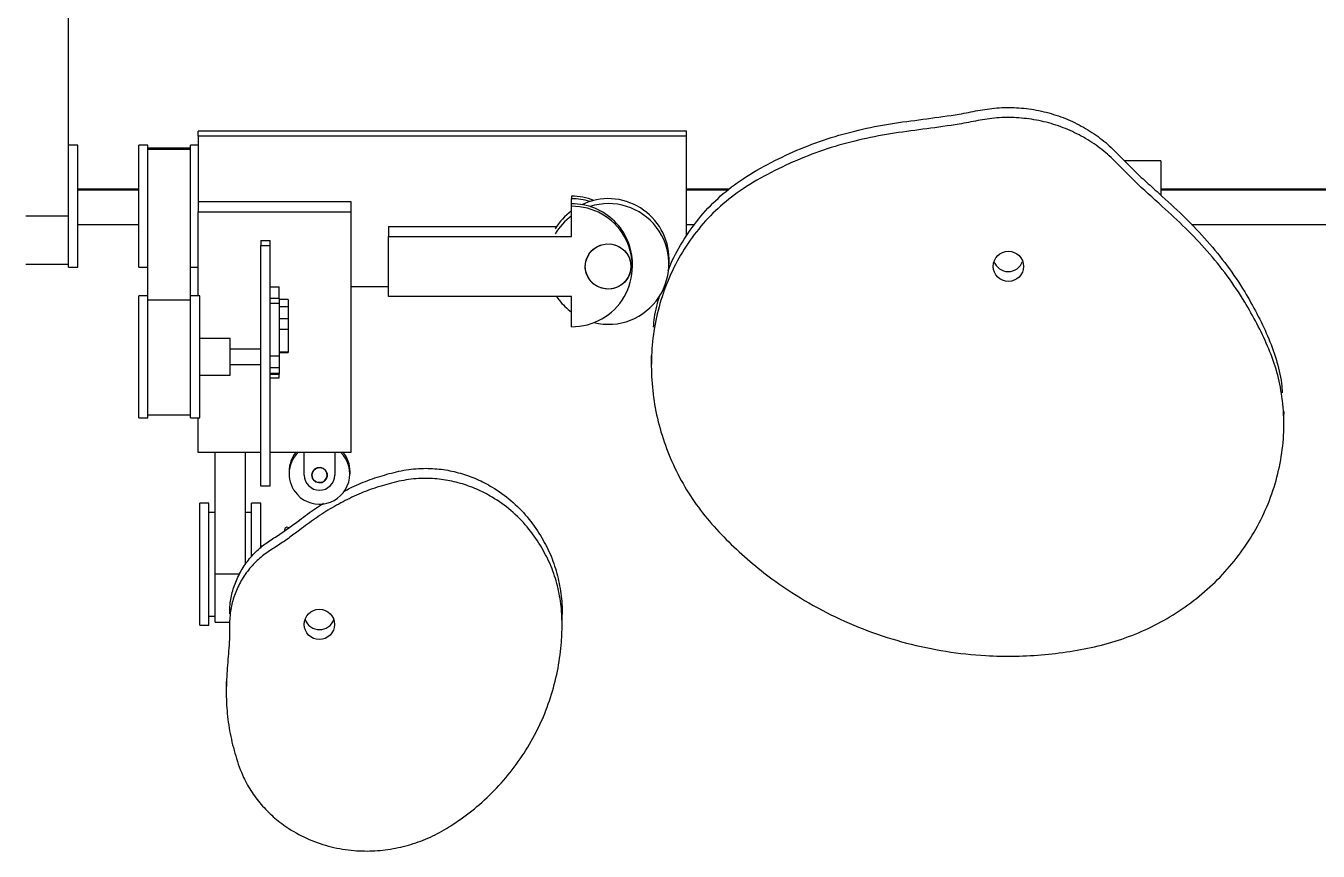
# Model space of a CAD drawing. Header units: millimetres. Extents: x 15 to 415, y 5 to 292.
# Drawn here: x 242.2 to 326.9, y 166 to 220.1 of the extents above; entities that cross this region are included whole.
import ezdxf

# ---------------------------------------------------------------- set-up
doc = ezdxf.new("R2010")
doc.units = ezdxf.units.MM

msp = doc.modelspace()

# ---------------------------------------------------------------- linework, layer by layer
at = {"color": 7, "linetype": 'Continuous', "lineweight": 25}
for p, q in [((244.966, 208.885), (244.966, 230.094)), ((253.466, 212.878), (253.466, 213.207)), ((285.466, 213.207), (253.466, 213.207)), ((285.466, 212.878), (253.466, 212.878)), ((253.466, 212.878), (253.466, 208.579)), ((285.466, 212.878), (285.466, 213.207)), ((285.466, 206.315), (285.466, 212.878)), ((245.566, 212.279), (244.966, 212.279)), ((245.566, 204.397), (245.566, 212.279)), ((250.166, 212.279), (249.566, 212.279)), ((249.566, 212.078), (249.566, 212.279)), ((249.566, 204.279), (249.566, 212.078)), ((250.166, 212.078), (250.166, 212.279)), ((252.966, 212.079), (250.166, 212.079)), ((250.166, 211.822), (250.166, 212.078)), ((250.166, 212.027), (252.966, 212.027)), ((250.166, 202.403), (250.166, 211.822)), ((253.466, 212.279), (252.966, 212.279)), ((252.966, 212.078), (252.966, 212.279)), ((252.966, 211.822), (252.966, 212.078)), ((252.966, 202.403), (252.966, 211.822)), ((316.566, 211.259), (314.181, 211.259)), ((316.566, 211.259), (316.566, 209.019)), ((249.566, 209.403), (245.566, 209.403)), ((249.566, 209.331), (245.566, 209.331)), ((288.303, 209.403), (285.466, 209.403)), ((288.21, 209.331), (285.466, 209.331)), ((341.566, 209.403), (316.566, 209.403)), ((341.566, 209.331), (316.566, 209.331)), ((244.966, 204.397), (244.966, 208.885)), ((253.466, 208.579), (253.466, 207.921)), ((253.466, 208.579), (263.466, 208.579)), ((263.466, 208.579), (263.466, 207.921)), ((277.935, 208.932), (277.935, 208.767)), ((277.935, 208.438), (277.935, 208.767)), ((277.935, 208.274), (277.935, 208.438)), ((242.166, 207.653), (244.966, 207.653)), ((253.466, 207.921), (263.466, 207.921)), ((253.466, 202.403), (253.466, 207.921)), ((263.466, 207.921), (263.466, 192.139)), ((277.935, 206.301), (277.935, 208.274)), ((245.566, 207.079), (249.566, 207.079)), ((265.935, 206.959), (265.935, 206.301)), ((265.935, 206.959), (276.973, 206.959)), ((285.466, 207.079), (286.024, 207.079)), ((318.582, 207.079), (341.566, 207.079)), ((257.566, 206.03), (257.566, 205.701)), ((257.566, 206.03), (258.166, 206.03)), ((258.166, 206.03), (258.166, 205.701)), ((265.935, 206.301), (277.935, 206.301)), ((265.935, 202.356), (265.935, 206.301)), ((257.566, 205.701), (258.166, 205.701)), ((257.566, 189.919), (257.566, 205.701)), ((258.166, 205.701), (258.166, 189.919)), ((242.166, 204.479), (244.966, 204.479)), ((244.966, 204.279), (244.966, 204.397)), ((244.966, 204.279), (245.566, 204.279)), ((245.566, 204.279), (245.566, 204.397)), ((249.566, 204.279), (250.166, 204.279)), ((252.966, 204.279), (253.466, 204.279)), ((281.935, 204.328), (281.935, 204.493)), ((284.335, 204.493), (284.335, 204.822)), ((258.166, 202.989), (258.766, 202.989)), ((258.766, 202.239), (258.766, 202.989)), ((263.466, 203.014), (265.935, 203.014)), ((250.166, 202.403), (249.566, 202.403)), ((249.566, 194.403), (249.566, 202.403)), ((250.166, 194.403), (250.166, 202.403)), ((250.166, 202.151), (252.966, 202.151)), ((253.566, 202.403), (252.966, 202.403)), ((252.966, 194.403), (252.966, 202.403)), ((253.566, 194.403), (253.566, 202.403)), ((258.766, 202.239), (258.166, 202.239)), ((258.766, 201.899), (258.166, 201.899)), ((258.766, 202.239), (258.766, 202.139)), ((259.366, 202.174), (258.766, 202.174)), ((258.766, 202.139), (258.766, 201.689)), ((259.366, 201.689), (258.766, 201.689)), ((258.766, 201.689), (258.766, 201.423)), ((259.366, 202.174), (259.366, 201.689)), ((259.366, 201.689), (259.366, 200.903)), ((277.935, 202.356), (265.935, 202.356)), ((277.13, 202.132), (276.973, 202.356)), ((277.935, 200.383), (277.935, 202.356)), ((258.766, 201.423), (258.766, 198.477)), ((259.366, 200.903), (258.766, 200.903)), ((259.366, 200.903), (259.366, 200.2)), ((259.366, 200.2), (258.766, 200.2)), ((259.366, 200.2), (259.366, 198.709)), ((255.566, 199.603), (253.566, 199.603)), ((255.566, 198.862), (255.566, 199.603)), ((257.566, 198.903), (255.566, 198.903)), ((255.566, 197.203), (255.566, 198.862)), ((258.166, 198.477), (258.766, 198.477)), ((259.366, 198.709), (258.766, 198.709)), ((258.766, 198.698), (259.366, 198.698)), ((258.766, 198.477), (258.766, 197.676)), ((259.366, 198.709), (259.366, 198.698)), ((283.168, 198.496), (283.168, 197.838)), ((255.566, 197.903), (257.566, 197.903)), ((258.766, 197.676), (258.166, 197.676)), ((258.766, 197.676), (258.766, 197.328)), ((253.566, 197.203), (255.566, 197.203)), ((258.166, 197.328), (258.766, 197.328)), ((258.166, 197.269), (258.766, 197.269)), ((258.166, 197.03), (258.766, 197.03)), ((258.766, 197.328), (258.766, 197.269)), ((258.766, 197.03), (258.766, 197.269)), ((249.566, 194.403), (250.166, 194.403)), ((250.166, 194.603), (252.966, 194.603)), ((252.966, 194.403), (253.566, 194.403)), ((253.466, 192.139), (253.466, 194.403)), ((324.633, 194.832), (324.622, 194.641)), ((324.634, 193.982), (324.634, 194.641)), ((257.566, 192.139), (253.466, 192.139)), ((254.566, 184.178), (254.566, 192.139)), ((256.566, 184.82), (256.566, 192.139)), ((263.466, 192.139), (258.166, 192.139)), ((260.417, 190.65), (260.417, 192.139)), ((262.417, 192.139), (262.417, 190.65)), ((259.417, 190.897), (259.417, 190.732)), ((263.417, 190.732), (263.417, 190.897)), ((258.166, 189.919), (257.566, 189.919)), ((254.166, 188.804), (253.566, 188.804)), ((253.566, 183.528), (253.566, 188.804)), ((254.166, 183.528), (254.166, 188.804)), ((254.566, 188.204), (254.166, 188.204)), ((256.966, 188.204), (256.566, 188.204)), ((257.566, 188.804), (256.966, 188.804)), ((256.966, 185.308), (256.966, 188.804)), ((257.566, 185.905), (257.566, 188.804)), ((259.419, 187.196), (259.268, 187.241)), ((257.688, 186.004), (257.566, 186.004)), ((254.566, 181.004), (254.566, 184.178)), ((254.566, 184.178), (256.19, 184.178)), ((253.566, 180.804), (253.566, 183.528)), ((254.166, 180.804), (254.166, 183.528)), ((254.166, 181.404), (254.566, 181.404)), ((277.317, 180.853), (277.317, 181.511)), ((253.566, 180.804), (254.166, 180.804)), ((254.566, 181.004), (255.514, 181.004)), ((255.304, 177.12), (255.304, 176.462))]:
    msp.add_line(p, q, dxfattribs=at)
at = {"color": 7, "linetype": 'Continuous', "lineweight": 25, "flags": 128}
for points in [[(278.835, 204.328), (278.87, 204.646), (278.974, 204.949), (279.141, 205.224), (279.364, 205.456), (279.632, 205.635), (279.934, 205.754), (280.254, 205.806), (280.578, 205.788), (280.89, 205.703), (281.177, 205.553), (281.424, 205.346), (281.62, 205.091), (281.756, 204.801), (281.826, 204.488), (281.826, 204.168), (281.756, 203.856), (281.62, 203.565), (281.424, 203.311), (281.177, 203.104), (280.89, 202.954), (280.578, 202.868), (280.254, 202.851), (279.934, 202.903), (279.632, 203.021), (279.364, 203.201), (279.141, 203.433), (278.974, 203.707), (278.87, 204.01), (278.835, 204.328)], [(280.049, 202.876), (279.739, 202.97), (279.457, 203.128), (279.216, 203.342), (279.028, 203.603), (278.9, 203.897), (278.84, 204.211), (278.849, 204.531), (278.928, 204.841), (279.073, 205.128), (279.276, 205.377), (279.53, 205.576), (279.82, 205.718), (280.135, 205.795), (280.46, 205.803), (280.778, 205.742), (281.076, 205.615), (281.339, 205.428), (281.555, 205.189), (281.714, 204.91), (281.809, 204.604), (281.834, 204.285), (281.79, 203.968), (281.677, 203.668), (281.502, 203.399), (281.272, 203.173), (280.999, 203.001), (280.694, 202.892), (280.372, 202.849), (280.049, 202.876)]]:
    msp.add_lwpolyline(points, dxfattribs=at)
at = {"color": 7, "linetype": 'Continuous', "flags": 128}
msp.add_lwpolyline([(261.563, 190.178), (261.735, 190.27), (261.858, 190.419), (261.915, 190.603), (261.895, 190.794), (261.803, 190.964), (261.652, 191.086), (261.465, 191.141), (261.271, 191.122), (261.099, 191.031), (260.975, 190.882), (260.919, 190.697), (260.939, 190.506), (261.031, 190.336), (261.182, 190.215), (261.369, 190.159), (261.563, 190.178)], dxfattribs=at)
at = {"color": 7, "linetype": 'Continuous', "lineweight": 25}
for centre, radius in [((306.576, 204.337), 0.992), ((261.415, 190.655), 0.498), ((261.422, 190.646), 0.496), ((261.408, 180.863), 0.994)]:
    msp.add_circle(centre, radius, dxfattribs=at)
for centre, radius, start, end in [((277.935, 204.884), 4.048, 68.79889, 90.00866), ((277.935, 204.718), 4.05, 72.77068, 90.00625), ((277.963, 204.467), 3.972, 0.3782, 90.40871), ((280.34, 204.78), 3.995, 0.59822, 115.65803), ((280.36, 204.495), 3.956, 255.95263, 108.03585), ((280.289, 204.792), 3.962, 126.45652, 149.63148), ((280.289, 204.463), 3.962, 126.45652, 149.63148), ((277.978, 204.328), 3.946, 269.38106, 90.61894), ((306.566, 205.002), 1.004, 200.08091, 339.91909), ((280.299, 204.533), 3.976, 217.15896, 233.51658), ((261.373, 190.895), 1.956, 140.52597, 179.95275), ((261.373, 190.733), 1.955, 133.99428, 223.94725), ((261.415, 190.733), 1.987, 223.10932, 45.04506), ((261.46, 190.895), 1.957, 0.0511, 39.47019), ((261.417, 190.661), 1, 180.5997, 359.4003), ((261.395, 184.239), 3.679, 125.31885, 127.81125), ((261.417, 181.527), 1.004, 200.08049, 339.91951)]:
    msp.add_arc(centre, radius, start, end, dxfattribs=at)
for points, knots in [([(303.343, 214.312), (303.75, 214.394), (304.568, 214.56), (305.821, 214.756), (307.115, 214.764), (308.42, 214.609), (309.702, 214.279), (310.927, 213.786), (312.062, 213.14), (313.091, 212.375), (313.966, 211.475), (314.831, 210.587), (315.744, 209.751), (316.876, 208.739), (318.197, 207.518), (319.63, 206.012), (320.935, 204.396), (322.01, 202.797), (322.878, 201.249), (323.587, 199.783), (324.149, 198.259), (324.463, 197.003), (324.514, 196.259), (324.528, 196.055)], [0, 0, 0, 0, 0.040286, 0.081079, 0.122897, 0.165415, 0.208269, 0.25108, 0.293468, 0.335077, 0.37565, 0.415936, 0.456225, 0.496515, 0.564198, 0.631871, 0.69954, 0.767207, 0.820382, 0.873557, 0.926714, 0.979868, 1, 1, 1, 1]), ([(303.343, 213.654), (303.75, 213.736), (304.568, 213.902), (305.821, 214.097), (307.115, 214.105), (308.42, 213.95), (309.702, 213.621), (310.927, 213.127), (312.062, 212.482), (313.091, 211.716), (313.966, 210.817), (314.831, 209.928), (315.744, 209.093), (316.876, 208.08), (318.197, 206.86), (319.63, 205.354), (320.935, 203.738), (322.01, 202.139), (322.879, 200.59), (323.584, 199.125), (324.158, 197.601), (324.526, 195.941), (324.676, 194.174), (324.573, 192.329), (324.221, 190.515), (323.635, 188.761), (322.83, 187.094), (321.823, 185.537), (320.634, 184.111), (319.283, 182.834), (317.791, 181.719), (316.179, 180.781), (314.47, 180.029), (312.684, 179.473), (310.839, 179.111), (308.956, 178.867), (307.033, 178.762), (304.864, 178.803), (302.466, 179.059), (299.877, 179.602), (297.352, 180.405), (294.931, 181.455), (292.648, 182.732), (290.707, 184.089), (289.084, 185.449), (287.735, 186.753), (286.503, 188.149), (285.453, 189.677), (284.581, 191.31), (283.905, 193.031), (283.434, 194.818), (283.178, 196.647), (283.145, 198.493), (283.339, 200.33), (283.762, 202.128), (284.415, 203.859), (285.293, 205.491), (286.387, 206.991), (287.681, 208.326), (289.236, 209.51), (291.015, 210.512), (292.942, 211.421), (294.949, 212.148), (297.012, 212.699), (299.112, 213.088), (301.231, 213.347), (302.639, 213.552), (303.343, 213.654)], [0, 0, 0, 0, 0.010292, 0.020713, 0.031396, 0.042258, 0.053206, 0.064143, 0.074972, 0.085601, 0.095966, 0.106258, 0.116551, 0.126843, 0.144134, 0.161422, 0.17871, 0.195996, 0.209581, 0.223165, 0.236745, 0.250324, 0.265753, 0.281182, 0.296613, 0.312044, 0.327475, 0.342907, 0.358339, 0.373771, 0.389204, 0.404637, 0.42007, 0.435503, 0.450962, 0.466642, 0.482558, 0.49867, 0.520378, 0.542251, 0.564174, 0.586033, 0.607716, 0.629115, 0.644921, 0.660475, 0.675908, 0.691341, 0.706773, 0.722206, 0.737639, 0.753071, 0.768503, 0.783934, 0.799365, 0.814796, 0.830226, 0.845656, 0.861084, 0.876512, 0.894152, 0.911791, 0.929431, 0.947071, 0.964712, 0.982357, 1, 1, 1, 1]), ([(284.281, 204.047), (284.336, 204.199), (284.602, 204.93), (285.304, 206.146), (286.384, 207.65), (287.682, 208.985), (289.235, 210.168), (291.015, 211.171), (292.942, 212.079), (294.949, 212.807), (297.012, 213.358), (299.112, 213.747), (301.231, 214.006), (302.639, 214.21), (303.343, 214.312)], [0, 0, 0, 0, 0.021459, 0.102986, 0.18451, 0.266029, 0.347544, 0.440743, 0.533943, 0.627142, 0.720345, 0.813555, 0.90678, 1, 1, 1, 1]), ([(283.309, 200.34), (283.327, 200.555), (283.39, 201.274), (283.587, 201.971), (283.726, 202.46)], [0, 0, 0, 0, 0.298399, 1, 1, 1, 1]), ([(263.049, 189.602), (263.164, 189.665), (263.659, 189.936), (264.587, 190.315), (265.824, 190.72), (267.094, 191.029), (268.345, 191.128), (269.541, 191.037), (270.658, 190.795), (271.733, 190.407), (272.86, 189.827), (273.988, 189.01), (275.069, 187.942), (275.629, 187.106), (275.909, 186.688)], [0, 0, 0, 0, 0.026711, 0.115225, 0.20374, 0.292245, 0.380698, 0.458119, 0.535545, 0.612974, 0.690406, 0.793598, 0.896796, 1, 1, 1, 1]), ([(275.909, 186.03), (276.128, 185.634), (276.565, 184.842), (277, 183.555), (277.269, 182.227), (277.338, 180.87), (277.273, 179.385), (277.041, 177.772), (276.591, 176.058), (275.941, 174.387), (275.097, 172.793), (274.076, 171.307), (272.9, 169.958), (271.598, 168.765), (270.287, 167.807), (269.005, 167.046), (267.739, 166.519), (266.414, 166.164), (265.051, 165.993), (263.627, 166.012), (262.171, 166.249), (260.724, 166.732), (259.491, 167.388), (258.477, 168.143), (257.664, 168.939), (256.972, 169.838), (256.355, 170.936), (255.9, 172.241), (255.534, 173.699), (255.33, 175.189), (255.284, 176.692), (255.37, 178.191), (255.502, 179.487), (255.524, 180.59), (255.522, 181.507), (255.711, 182.426), (256.043, 183.32), (256.525, 184.153), (257.133, 184.889), (257.836, 185.516), (258.631, 185.985), (259.381, 186.501), (260.211, 187.126), (261.149, 187.822), (262.24, 188.53), (263.386, 189.146), (264.584, 189.661), (265.825, 190.061), (267.093, 190.371), (268.345, 190.469), (269.541, 190.378), (270.658, 190.137), (271.733, 189.749), (272.86, 189.168), (273.988, 188.352), (275.069, 187.284), (275.629, 186.448), (275.909, 186.03)], [0, 0, 0, 0, 0.018519, 0.037038, 0.055559, 0.074079, 0.092792, 0.116664, 0.140949, 0.165502, 0.190165, 0.214777, 0.239178, 0.263217, 0.286755, 0.305285, 0.323805, 0.342325, 0.360844, 0.379362, 0.399933, 0.420503, 0.441071, 0.456505, 0.471938, 0.48737, 0.502802, 0.523378, 0.54396, 0.564542, 0.585124, 0.605711, 0.626301, 0.638653, 0.65111, 0.663936, 0.677004, 0.690145, 0.70318, 0.715942, 0.728351, 0.740703, 0.753057, 0.770705, 0.78835, 0.805994, 0.823638, 0.841282, 0.858923, 0.876555, 0.891987, 0.90742, 0.922854, 0.938289, 0.958858, 0.979428, 1, 1, 1, 1]), ([(255.532, 181.562), (255.534, 181.76), (255.539, 182.269), (255.713, 183.084), (256.043, 183.978), (256.525, 184.811), (257.133, 185.547), (257.836, 186.174), (258.631, 186.643), (259.381, 187.16), (260.212, 187.782), (260.961, 188.352), (261.501, 188.693), (261.674, 188.802)], [0, 0, 0, 0, 0.05968, 0.153943, 0.249988, 0.346558, 0.442357, 0.536147, 0.627346, 0.718127, 0.808921, 0.93862, 1, 1, 1, 1]), ([(259.14, 187.145), (259.131, 187.097), (259.121, 187.045), (259.123, 186.995), (259.124, 186.992)], [0, 0, 0, 0, 0.9426485, 1, 1, 1, 1]), ([(275.909, 186.688), (276.128, 186.292), (276.564, 185.5), (277.002, 184.213), (277.26, 182.886), (277.336, 181.976), (277.316, 181.519), (277.316, 181.511)], [0, 0, 0, 0, 0.248965, 0.497937, 0.746928, 0.995919, 1, 1, 1, 1])]:
    msp.add_open_spline(points, degree=3, knots=knots, dxfattribs=at)

doc.saveas('drawing.dxf')
